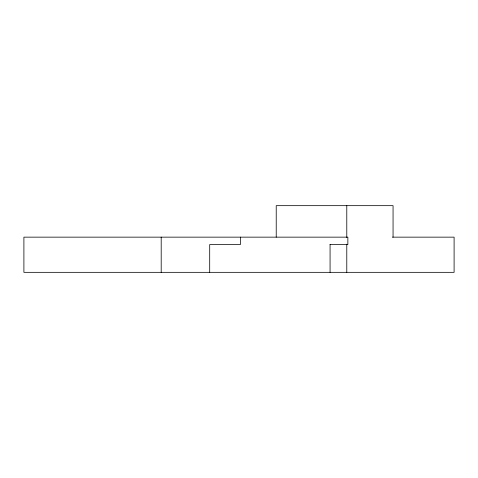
<?xml version="1.0" encoding="UTF-8"?>
<svg xmlns="http://www.w3.org/2000/svg" width="478" height="478" viewBox="0 0 478 478"><rect width="100%" height="100%" fill="white"/><g stroke="black" fill="none" stroke-linecap="round" stroke-linejoin="round"><path stroke-width="0.72" d="M392.313 237.148L454.1 237.148L454.1 272.335L23.9 272.335L23.9 237.148L347.859 237.148L347.859 244.557L329.981 244.557M393.059 237.148L393.059 205.665L276.224 205.665L276.224 237.148M346.783 205.665L346.783 237.518M346.783 244.186L346.783 272.335M330.071 244.557L330.071 272.335M240.386 237.148L240.386 244.557L209.699 244.557L209.699 272.335M161.194 237.148L161.194 272.335"/></g></svg>
